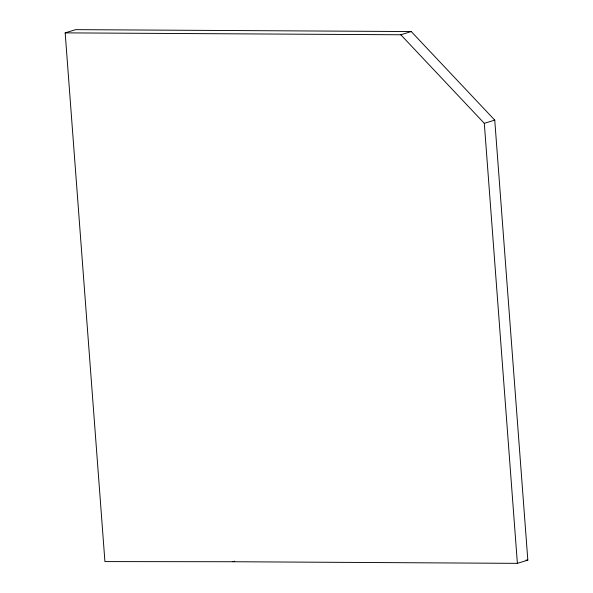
<?xml version="1.0" encoding="UTF-8"?>
<svg xmlns="http://www.w3.org/2000/svg" width="593" height="593" viewBox="0 0 593 593"><rect width="100%" height="100%" fill="white"/><g stroke="black" fill="none" stroke-linecap="round" stroke-linejoin="round"><path stroke-width="0.89" d="M65.171 32.867L75.615 29.65L411.253 31.555L494.747 120.112L527.829 560.133L517.385 563.35L232.99 561.734L104.924 561.593L65.171 32.867L400.809 34.772L411.253 31.555M400.809 34.772L484.303 123.329L494.747 120.112M232.99 561.734L234.732 561.2M525.976 560.118L527.829 560.133M484.303 123.329L517.385 563.35"/></g></svg>
